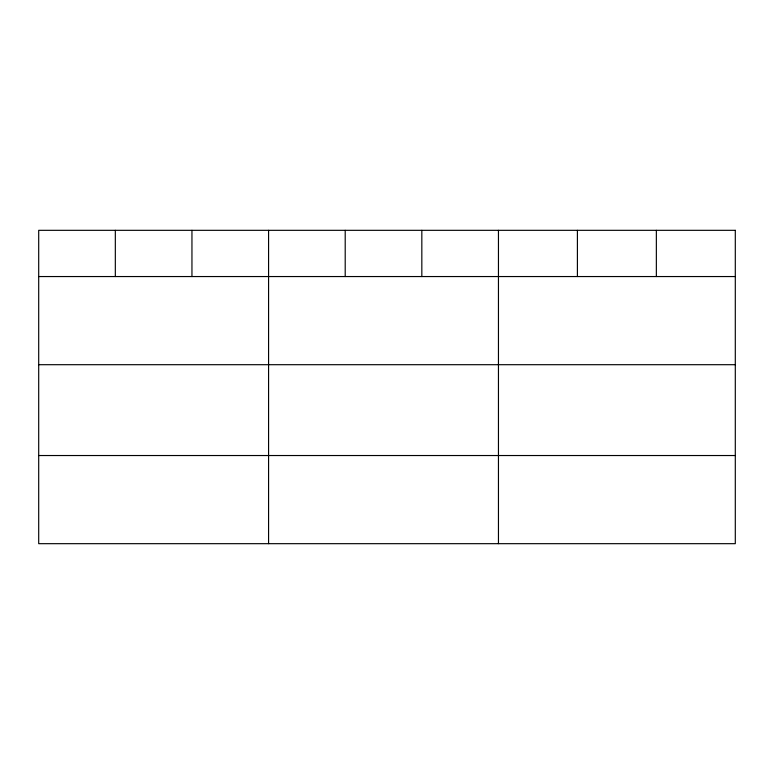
<?xml version="1.0" encoding="UTF-8"?>
<svg xmlns="http://www.w3.org/2000/svg" width="774" height="774" viewBox="0 0 774 774"><rect width="100%" height="100%" fill="white"/><g stroke="black" fill="none" stroke-linecap="round" stroke-linejoin="round"><path stroke-width="1.16" d="M38.7 276.55L735.3 276.55M38.7 364.699L735.3 364.699M38.7 455.528L735.3 455.528M656.352 230.323L656.352 276.55M577.404 230.323L577.404 276.55M498.456 230.323L498.456 543.677M421.83 230.323L421.83 276.55M345.204 230.323L345.204 276.55M268.578 230.323L268.578 543.677M191.952 230.323L191.952 276.55M115.326 230.323L115.326 276.55M735.3 230.323L38.7 230.323L38.7 543.677L735.3 543.677L735.3 230.323"/></g></svg>
